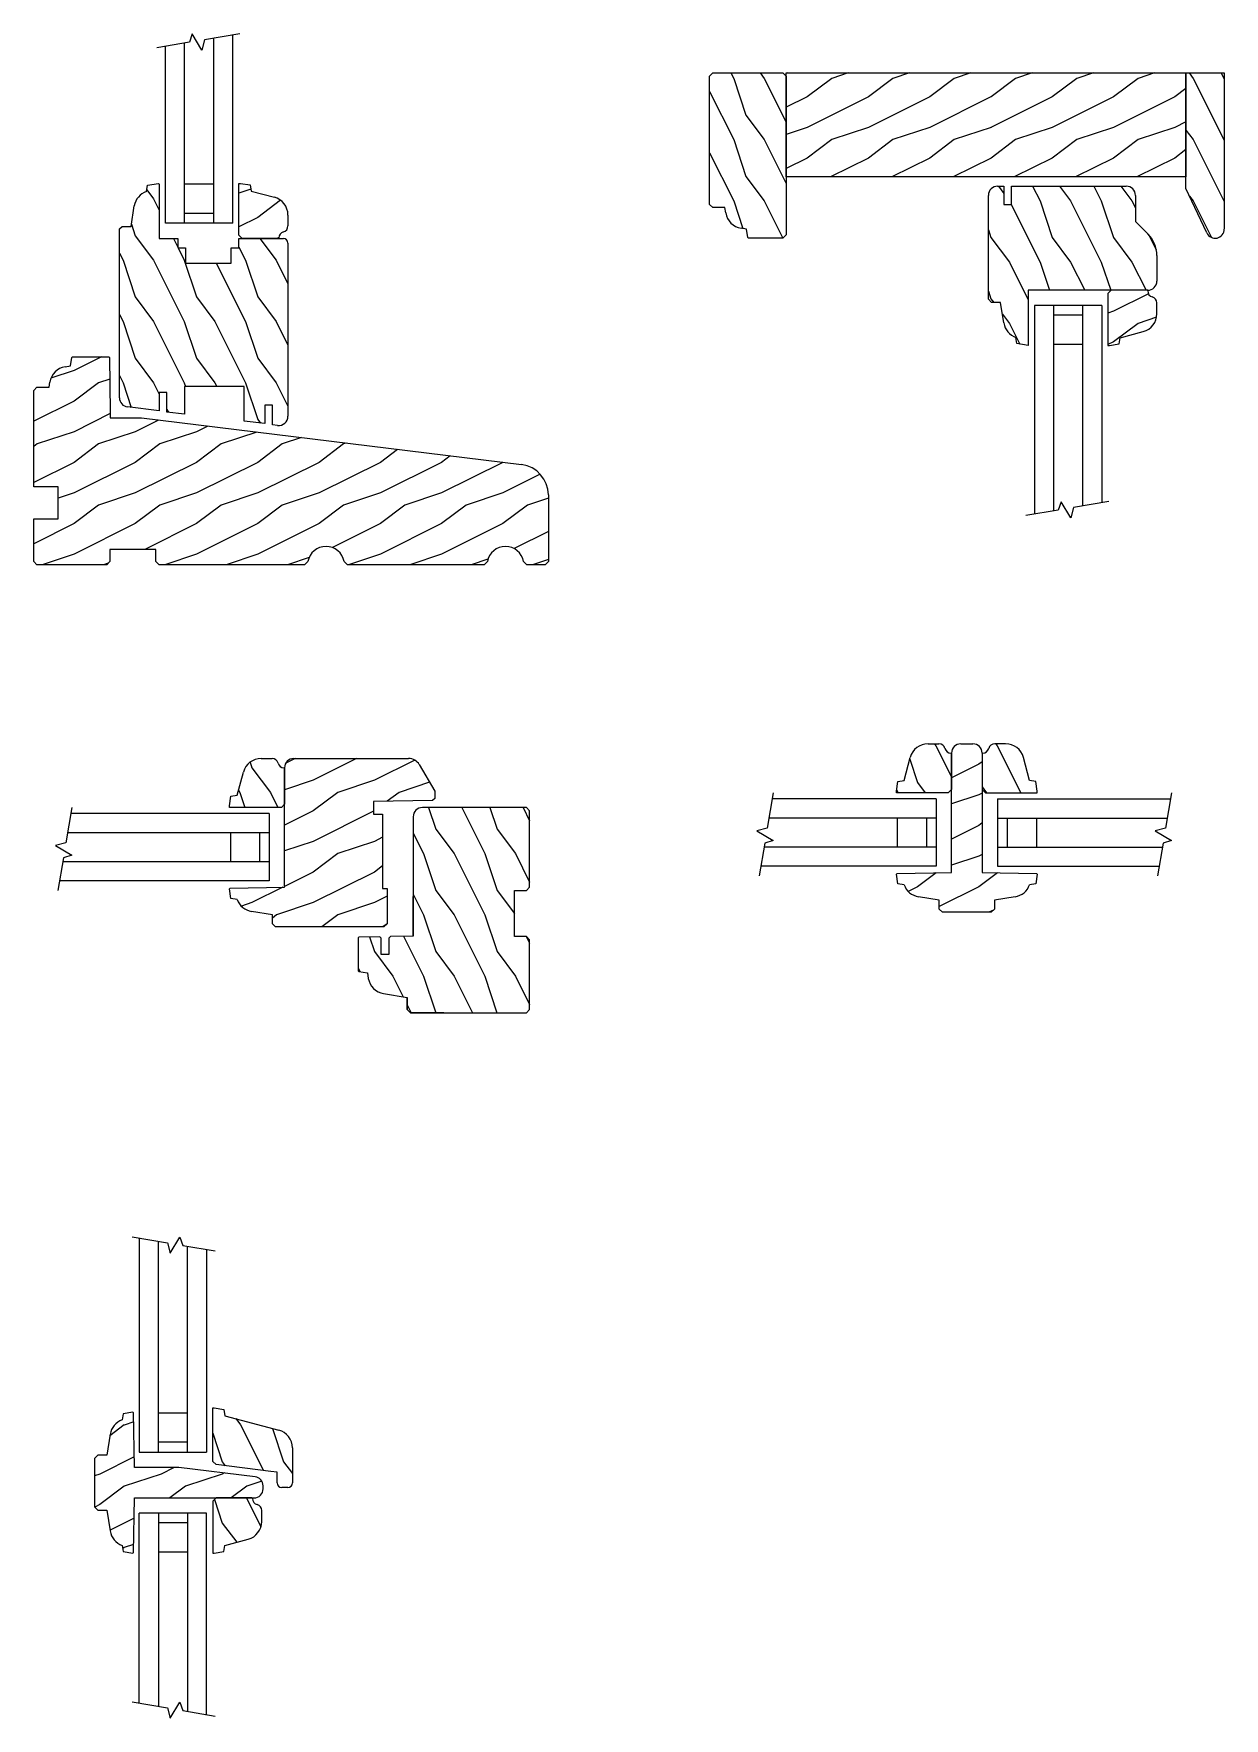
# Model space of a CAD drawing. Extents: x 316 to 1603, y -670 to 392.
# Drawn here: x 1013 to 1402, y -666 to -116 of the extents above; entities that cross this region are included whole.
import ezdxf

# ---------------------------------------------------------------- set-up
doc = ezdxf.new("R2010")
doc.units = 0
doc.header["$MEASUREMENT"] = 0
doc.layers.get('0').update_dxf_attribs({"linetype": 'CONTINUOUS'})
for name, color, linetype in [('FINE', 101, 'CONTINUOUS'), ('HATCH', 101, 'CONTINUOUS'), ('MED', 22, 'CONTINUOUS')]:
    doc.layers.add(name, color=color, linetype=linetype)

# ---------------------------------------------------------------- blocks, each defined once
blk = doc.blocks.new('STRMSRETRAN')
at = {"layer": 'HATCH'}
h = blk.add_hatch(dxfattribs=at)
h.set_pattern_fill('WOOD_1', color=256, scale=20, style=0, pattern_type=2)
h.set_pattern_definition([(216.8699, (-997.0355, 609.396), (59.999998, 40.000002), [10, -90]), (206.5651, (-985.0355, 603.396), (-19.99998, -20.000026), [22.36068, -22.36068]), (198.4349, (-985.0355, 593.396), (-40.00001, -19.999968), [12.64912, -50.59644])])
h.paths.add_polyline_path([(80.65, 1.95), (55.79, 5), (41.29, 5), (40.98, 22.79), (40.77, 23), (37.61, 22.5), (37.29, 20.49, 0.275141), (33.36, 15.78), (32.29, 9), (29.35, 9), (28.29, 7.94), (28.29, -7.94), (29.35, -9), (32.29, -9), (33.36, -15.78, 0.275141), (37.29, -20.49), (37.61, -22.5), (40.77, -23), (40.98, -22.79), (41.29, -5), (80.29, -5, 0.414214), (83.29, -2), (83.29, -1.03, 0.378866)])
h = blk.add_hatch(dxfattribs=at)
h.set_pattern_fill('WOOD_1', color=256, scale=20, angle=90, style=0, pattern_type=2)
h.set_pattern_definition([(306.8699, (-1025.0355, 597.396), (-40.000002, 59.999998), [10, -90]), (296.5651, (-1019.0355, 609.396), (20.000026, -19.999983), [22.36068, -22.36068]), (288.4349, (-1009.0355, 609.396), (19.999968, -40.00001), [12.64912, -50.59644])])
h.paths.add_polyline_path([(82.85, -12.67), (82.85, -9.09, 0.341999), (81.35, -7.15, -0.341999), (79.85, -5.21), (79.64, -5), (67.92, -5), (66.85, -6.06), (66.85, -23), (67.35, -23), (70.51, -22.5), (70.83, -20.49), (78.41, -18.46, 0.339454)])
h.paths.add_polyline_path([(88.41, 17.16), (70.83, 21.87), (70.51, 23.88), (67.35, 24.38), (67.17, 24.38), (66.85, 24.38), (66.85, 6.94), (67.92, 5.88), (85.85, 3.68), (87.85, 3.43), (87.85, -0.09, 0.414214), (89.35, -1.59), (91.35, -1.59, 0.414214), (92.85, -0.09), (92.85, 11.37, 0.339454)])
at = {"layer": 'FINE'}
for p, q in [((49.09, 10), (49.09, 78.82)), ((58.62, 10), (58.62, 77.2)), ((58.62, 22.7), (49.09, 22.7)), ((58.62, 13.18), (49.09, 13.18)), ((49.09, -10), (49.09, -73.04)), ((58.62, -10), (58.62, -74.66)), ((58.62, -13.17), (49.09, -13.17)), ((58.62, -22.7), (49.09, -22.7))]:
    blk.add_line(p, q, dxfattribs=at)
at = {"layer": 'MED'}
for p, q in [((40.55, 80.27), (52.09, 78.31)), ((42.85, 79.87), (42.85, 10)), ((52.09, 78.31), (52.98, 74.91)), ((52.98, 74.91), (56.14, 80.19)), ((56.14, 80.19), (57.05, 77.47)), ((57.05, 77.47), (67.67, 75.67)), ((64.85, 76.14), (64.85, 10)), ((37.61, 22.5), (37.29, 20.49)), ((40.77, 23), (37.61, 22.5)), ((40.98, 22.79), (40.77, 23)), ((41.29, 5), (40.98, 22.79)), ((66.85, 24.38), (67.17, 24.38)), ((66.85, 6.94), (66.85, 24.38)), ((67.17, 24.38), (67.35, 24.38)), ((67.35, 24.38), (70.51, 23.88)), ((70.51, 23.88), (70.83, 21.87)), ((70.83, 21.87), (88.41, 17.16)), ((33.36, 15.78), (32.29, 9)), ((92.85, 11.37), (92.85, -0.09)), ((29.35, 9), (28.29, 7.94)), ((28.29, 7.94), (28.29, -7.94)), ((32.29, 9), (29.35, 9)), ((42.85, 10), (64.85, 10)), ((67.92, 5.88), (66.85, 6.94)), ((85.85, 3.68), (67.92, 5.88)), ((55.79, 5), (41.29, 5)), ((80.65, 1.95), (55.79, 5)), ((87.85, 3.43), (85.85, 3.68)), ((87.85, -0.09), (87.85, 3.43)), ((40.98, -22.79), (41.29, -5)), ((41.29, -5), (80.29, -5)), ((67.92, -5), (66.85, -6.06)), ((79.64, -5), (67.92, -5)), ((79.85, -5.21), (79.64, -5)), ((83.29, -2), (83.29, -1.03)), ((91.35, -1.59), (89.35, -1.59)), ((28.29, -7.94), (29.35, -9)), ((29.35, -9), (32.29, -9)), ((32.29, -9), (33.36, -15.78)), ((64.85, -10), (42.85, -10)), ((42.85, -71.98), (42.85, -10)), ((64.85, -75.71), (64.85, -10)), ((66.85, -6.06), (66.85, -23)), ((82.85, -12.67), (82.85, -9.09)), ((37.29, -20.49), (37.61, -22.5)), ((70.51, -22.5), (70.83, -20.49)), ((70.83, -20.49), (78.41, -18.46)), ((37.61, -22.5), (40.77, -23)), ((40.77, -23), (40.98, -22.79)), ((66.85, -23), (67.35, -23)), ((67.35, -23), (70.51, -22.5)), ((40.55, -71.59), (52.09, -73.55)), ((52.09, -73.55), (52.98, -76.95)), ((52.98, -76.95), (56.14, -71.67)), ((56.14, -71.67), (57.05, -74.39)), ((57.05, -74.39), (67.67, -76.19))]:
    blk.add_line(p, q, dxfattribs=at)
for centre, radius, start, end in [((39.29, 14.84), 6, 109.4649, 171), ((86.85, 11.37), 6, 0, 75), ((80.29, -1.03), 3, 0, 83), ((81.85, -5.21), 2, 180, 255.5225), ((80.29, -2), 3, 270, 0), ((89.35, -0.09), 1.5, 180, 270), ((91.35, -0.09), 1.5, 270, 0), ((80.85, -9.09), 2, 0, 75.5225), ((39.29, -14.84), 6, 189, 250.5351), ((76.85, -12.67), 6, 285, 0)]:
    blk.add_arc(centre, radius, start, end, dxfattribs=at)
blk = doc.blocks.new('STRMSREMULL1')
at = {"layer": 'HATCH'}
h = blk.add_hatch(dxfattribs=at)
h.set_pattern_fill('WOOD_1', color=256, scale=20, angle=90, style=0, pattern_type=2)
h.set_pattern_definition([(306.8699, (-1338.052, 439.1585), (-40.000002, 59.999998), [10, -90]), (296.5651, (-1332.052, 451.1585), (20.000026, -19.999983), [22.36068, -22.36068]), (288.4349, (-1322.052, 451.1585), (19.999968, -40.00001), [12.64912, -50.59644])])
h.paths.add_polyline_path([(-5, 79.79), (-5.21, 80, -0.341999), (-7.15, 81.5, 0.341999), (-9.09, 83), (-12.67, 83, 0.339454), (-18.46, 78.55), (-20.49, 70.98), (-22.5, 70.66), (-23, 67.5), (-23, 67), (-6.06, 67), (-5, 68.06)])
h.paths.add_polyline_path([(18.46, 78.55, 0.339454), (12.67, 83), (9.09, 83, 0.341999), (7.15, 81.5, -0.341999), (5.21, 80), (5, 79.79), (5, 68.06), (6.06, 67), (23, 67), (23, 67.5), (22.5, 70.66), (20.49, 70.98)])
h = blk.add_hatch(dxfattribs=at)
h.set_pattern_fill('WOOD_1', color=256, scale=20, style=0, pattern_type=2)
h.set_pattern_definition([(216.8699, (-1310.052, 451.1585), (59.999998, 40.000002), [10, -90]), (206.5651, (-1298.052, 445.1585), (-19.999983, -20.000026), [22.36068, -22.36068]), (198.4349, (-1298.052, 435.1585), (-40.00001, -19.999968), [12.64912, -50.59644])])
h.paths.add_polyline_path([(9, 32), (15.78, 33.07, 0.275141), (20.49, 37), (22.5, 37.32), (23, 40.48), (22.79, 40.69), (5, 41), (5, 80, 0.414214), (2, 83), (-2, 83, 0.414214), (-5, 80), (-5, 41), (-22.79, 40.69), (-23, 40.48), (-22.5, 37.32), (-20.49, 37, 0.275141), (-15.78, 33.07), (-9, 32), (-9, 29.06), (-7.94, 28), (7.94, 28), (9, 29.06)])
at = {"layer": 'FINE'}
for p, q in [((-10, 58.76), (-64.59, 58.76)), ((-22.7, 58.76), (-22.7, 49.24)), ((-13.18, 58.76), (-13.18, 49.24)), ((10, 58.76), (65.44, 58.76)), ((13.18, 58.76), (13.18, 49.24)), ((22.7, 58.76), (22.7, 49.24)), ((-10, 49.24), (-66.2, 49.24)), ((10, 49.24), (63.82, 49.24))]:
    blk.add_line(p, q, dxfattribs=at)
at = {"layer": 'MED'}
for p, q in [((-12.67, 83), (-9.09, 83)), ((-2, 83), (2, 83)), ((12.67, 83), (9.09, 83)), ((-20.49, 70.98), (-18.46, 78.55)), ((-5.21, 80), (-5, 79.79)), ((-5, 41), (-5, 80)), ((-5, 79.79), (-5, 68.06)), ((5, 80), (5, 41)), ((5.21, 80), (5, 79.79)), ((5, 79.79), (5, 68.06)), ((20.49, 70.98), (18.46, 78.55)), ((-63.18, 67.04), (-65.14, 55.5)), ((-23, 67.5), (-22.5, 70.66)), ((-23, 67), (-23, 67.5)), ((-6.06, 67), (-23, 67)), ((-22.5, 70.66), (-20.49, 70.98)), ((-5, 68.06), (-6.06, 67)), ((5, 68.06), (6.06, 67)), ((6.06, 67), (23, 67)), ((22.5, 70.66), (20.49, 70.98)), ((23, 67.5), (22.5, 70.66)), ((23, 67), (23, 67.5)), ((66.84, 67.04), (64.88, 55.5)), ((-10, 65), (-63.53, 65)), ((-10, 65), (-10, 43)), ((10, 65), (66.49, 65)), ((10, 65), (10, 43)), ((-65.14, 55.5), (-68.54, 54.61)), ((64.88, 55.5), (61.49, 54.61)), ((-68.54, 54.61), (-63.26, 51.45)), ((-65.98, 50.54), (-67.78, 39.92)), ((-63.26, 51.45), (-65.98, 50.54)), ((61.49, 54.61), (66.77, 51.45)), ((64.04, 50.54), (62.24, 39.92)), ((66.77, 51.45), (64.04, 50.54)), ((-10, 43), (-67.26, 43)), ((-23, 40.48), (-22.79, 40.69)), ((-22.5, 37.32), (-23, 40.48)), ((-22.79, 40.69), (-5, 41)), ((5, 41), (22.79, 40.69)), ((10, 43), (62.76, 43)), ((23, 40.48), (22.5, 37.32)), ((22.79, 40.69), (23, 40.48)), ((-20.49, 37), (-22.5, 37.32)), ((-9, 32), (-15.78, 33.07)), ((15.78, 33.07), (9, 32)), ((22.5, 37.32), (20.49, 37)), ((-9, 29.06), (-9, 32)), ((-7.94, 28), (-9, 29.06)), ((7.94, 28), (-7.94, 28)), ((9, 29.06), (7.94, 28)), ((9, 32), (9, 29.06))]:
    blk.add_line(p, q, dxfattribs=at)
for centre, radius, start, end in [((-12.67, 77), 6, 90, 165), ((-9.09, 81), 2, 14.4775, 90), ((-2, 80), 3, 90, 180), ((2, 80), 3, 0, 90), ((9.09, 81), 2, 90, 165.5225), ((12.67, 77), 6, 15, 90), ((-5.21, 82), 2, 194.4775, 270), ((5.21, 82), 2, 270, 345.5225), ((-14.84, 39), 6, 199.4649, 261), ((14.84, 39), 6, 279, 340.5351)]:
    blk.add_arc(centre, radius, start, end, dxfattribs=at)
blk = doc.blocks.new('STRMSREJAMB2')
at = {"layer": 'HATCH'}
h = blk.add_hatch(dxfattribs=at)
h.set_pattern_fill('WOOD_1', color=256, scale=20, angle=90, style=0, pattern_type=2)
h.set_pattern_definition([(306.8699, (-1195.3356, 443.9536), (-40.000002, 59.999998), [10, -90]), (296.5651, (-1189.336, 455.954), (20.000026, -19.999983), [22.36068, -22.36068]), (288.4349, (-1179.3356, 455.9536), (19.999968, -40.00001), [12.64912, -50.59644])])
h.paths.add_polyline_path([(-80, 79.79), (-80.21, 80, -0.341999), (-82.15, 81.5, 0.341999), (-84.09, 83), (-87.67, 83, 0.339454), (-93.46, 78.55), (-95.49, 70.98), (-97.5, 70.66), (-98, 67.5), (-98, 67), (-81.06, 67), (-80, 68.06)])
h.paths.add_polyline_path([(-5, 39.9), (-1.06, 39.9), (0, 40.96), (0, 65.94), (-1.06, 67), (-35, 67, 0.414214), (-38, 64), (-38, 25), (-45.45, 24.87), (-45.95, 24.36), (-45.95, 19.05), (-48.45, 19.05), (-48.45, 24.31), (-48.95, 24.8), (-55.74, 24.69), (-55.95, 24.48), (-55.95, 13.65), (-55.74, 13.44), (-52.95, 13), (-52.67, 11.21, 0.32492), (-47.68, 6.22), (-39.95, 5), (-39.95, 1.06), (-38.89, 0), (-28.06, 0), (-1.06, 0), (0, 1.06), (0, 23.84), (-1.06, 24.9), (-5, 24.9)])
h = blk.add_hatch(dxfattribs=at)
h.set_pattern_fill('WOOD_1', color=256, scale=20, style=0, pattern_type=2)
h.set_pattern_definition([(216.8699, (-1167.3356, 455.9536), (59.999998, 40.000002), [10, -90]), (206.5651, (-1155.336, 449.954), (-19.99998, -20.000026), [22.36068, -22.36068]), (198.4349, (-1155.3356, 439.9536), (-40.00001, -19.999968), [12.64912, -50.59644])])
h.paths.add_polyline_path([(-48, 64.8), (-51, 64.8), (-51, 68.95), (-31.71, 69.28), (-31, 69.99), (-31, 72.28), (-36.03, 81, 0.267949), (-39.5, 83), (-77, 83, 0.435901), (-79.99, 79.78), (-80, 79.79), (-80, 68.06), (-80, 41), (-97.79, 40.69), (-98, 40.48), (-97.5, 37.32), (-95.49, 37, 0.275141), (-90.78, 33.07), (-84, 32), (-84, 29.06), (-82.94, 28), (-47.56, 28), (-46.5, 29.06), (-46.5, 40.5), (-48, 40.5)])
at = {"layer": 'FINE'}
for p, q in [((-85, 58.76), (-150.83, 58.76)), ((-97.7, 58.76), (-97.7, 49.24)), ((-88.17, 58.76), (-88.17, 49.24)), ((-85, 49.24), (-152.45, 49.24))]:
    blk.add_line(p, q, dxfattribs=at)
at = {"layer": 'MED'}
for p, q in [((-87.67, 83), (-84.09, 83)), ((-77, 83), (-39.5, 83)), ((-95.49, 70.98), (-93.46, 78.55)), ((-80.21, 80), (-80, 79.79)), ((-80, 41), (-80, 80)), ((-80, 79.79), (-80, 68.06)), ((-36.03, 81), (-31, 72.28)), ((-31, 72.28), (-31, 69.99)), ((-149.43, 67.04), (-151.38, 55.5)), ((-98, 67.5), (-97.5, 70.66)), ((-98, 67), (-98, 67.5)), ((-81.06, 67), (-98, 67)), ((-97.5, 70.66), (-95.49, 70.98)), ((-80, 68.06), (-81.06, 67)), ((-31.71, 69.28), (-51, 68.95)), ((-51, 68.95), (-51, 64.8)), ((-1.06, 67), (-35, 67)), ((-31, 69.99), (-31.71, 69.28)), ((0, 65.94), (-1.06, 67)), ((-85, 65), (-149.77, 65)), ((-85, 65), (-85, 43)), ((-51, 64.8), (-48, 64.8)), ((-48, 64.8), (-48, 40.5)), ((-38, 64), (-38, 25)), ((0, 40.96), (0, 65.94)), ((-151.38, 55.5), (-154.78, 54.61)), ((-154.78, 54.61), (-149.5, 51.45)), ((-152.22, 50.54), (-154.03, 39.92)), ((-149.5, 51.45), (-152.22, 50.54)), ((-85, 43), (-153.5, 43)), ((-98, 40.48), (-97.79, 40.69)), ((-97.5, 37.32), (-98, 40.48)), ((-97.79, 40.69), (-80, 41)), ((-48, 40.5), (-46.5, 40.5)), ((-46.5, 40.5), (-46.5, 29.06)), ((-5, 24.9), (-5, 39.9)), ((-5, 39.9), (-1.06, 39.9)), ((-1.06, 39.9), (0, 40.96)), ((-95.49, 37), (-97.5, 37.32)), ((-84, 32), (-90.78, 33.07)), ((-38, 25), (-38, 37.99)), ((-84, 29.06), (-84, 32)), ((-82.94, 28), (-84, 29.06)), ((-47.56, 28), (-82.94, 28)), ((-46.5, 29.06), (-47.56, 28)), ((-55.74, 24.69), (-55.95, 24.48)), ((-55.95, 24.48), (-55.95, 13.65)), ((-48.95, 24.8), (-55.74, 24.69)), ((-48.45, 24.31), (-48.95, 24.8)), ((-48.45, 19.05), (-48.45, 24.31)), ((-45.45, 24.87), (-45.95, 24.36)), ((-45.95, 24.36), (-45.95, 19.05)), ((-38, 25), (-45.45, 24.87)), ((-1.06, 24.9), (-5, 24.9)), ((0, 23.84), (-1.06, 24.9)), ((0, 1.06), (0, 23.84)), ((-45.95, 19.05), (-48.45, 19.05)), ((-55.95, 13.65), (-55.74, 13.44)), ((-55.74, 13.44), (-52.95, 13)), ((-52.95, 13), (-52.67, 11.21)), ((-47.68, 6.22), (-39.95, 5)), ((-39.95, 1.06), (-39.95, 5)), ((-39.95, 5), (-39.95, 1.06)), ((-38.89, 0), (-39.95, 1.06)), ((-39.95, 1.06), (-38.89, 0)), ((-28.06, 0), (-38.89, 0)), ((-38.89, 0), (-1.06, 0)), ((-1.06, 0), (0, 1.06))]:
    blk.add_line(p, q, dxfattribs=at)
for centre, radius, start, end in [((-87.67, 77), 6, 90, 165), ((-84.09, 81), 2, 14.4775, 90), ((-77, 80), 3, 90, 180), ((-39.5, 79), 4, 30, 90), ((-80.21, 82), 2, 194.4775, 270), ((-35, 64), 3, 90, 180), ((-89.84, 39), 6, 199.4649, 261), ((-46.74, 12.15), 6, 189, 261)]:
    blk.add_arc(centre, radius, start, end, dxfattribs=at)
blk = doc.blocks.new('SSHEAD')
at = {"layer": 'HATCH'}
h = blk.add_hatch(dxfattribs=at)
h.set_pattern_fill('WOOD_1', color=256, scale=20, angle=90, style=0, pattern_type=2)
h.set_pattern_definition([(306.8699, (-1254.0948, 137.083), (-40.000002, 59.999998), [10, -90]), (296.5651, (-1248.095, 149.083), (20.000026, -19.999983), [22.36068, -22.36068]), (288.4349, (-1238.095, 149.083), (19.999968, -40.00001), [12.64912, -50.59644])])
h.paths.add_polyline_path([(25, -1.07), (23.93, 0), (1.07, 0), (0, -1.07), (0, -42.94), (1.06, -44), (5, -44), (5.27, -45.73, 0.32492), (10.26, -50.72), (12.05, -51), (12.49, -53.79), (12.7, -54), (23.93, -54), (25, -52.93)])
h.paths.add_polyline_path([(168, 0), (155.5, 0), (155.5, -37.72), (162.28, -52.26, 0.802585), (168, -51)])
h.paths.add_polyline_path([(143.07, -52.57), (139, -48.5), (139, -40, 0.414214), (136, -37), (98.5, -37), (98.5, -43), (96, -43), (96, -37), (94, -37, 0.414214), (91, -40), (91, -73.94), (92.06, -75), (95, -75), (96.06, -81.67, 0.276124), (100, -86.39), (100.32, -88.42), (104, -89), (104, -71), (143, -71, 0.414214), (146, -68), (146, -59.64, 0.198912)])
h = blk.add_hatch(dxfattribs=at)
h.set_pattern_fill('WOOD_1', color=256, scale=20, style=0, pattern_type=2)
h.set_pattern_definition([(216.8699, (-1226.0948, 149.083), (59.999998, 40.000002), [10, -90]), (206.5651, (-1214.095, 143.083), (-19.999983, -20.000026), [22.36068, -22.36068]), (198.4349, (-1214.095, 133.083), (-40.00001, -19.999968), [12.64912, -50.59644])])
h.paths.add_polyline_path([(155.5, 0), (25, 0), (25, -34), (155.5, -34)])
h.paths.add_polyline_path([(146, -78.67), (146, -75.08, 0.341999), (144.5, -73.15, -0.341999), (143, -71.21), (142.79, -71), (131.06, -71), (130, -72.06), (130, -89), (130.5, -89), (133.66, -88.5), (133.98, -86.49), (141.55, -84.46, 0.339454)])
at = {"layer": 'FINE'}
for p, q in [((112.24, -76), (112.24, -143.03)), ((121.76, -76), (121.76, -141.42)), ((121.76, -79.17), (112.24, -79.17)), ((121.76, -88.7), (112.24, -88.7))]:
    blk.add_line(p, q, dxfattribs=at)
at = {"layer": 'MED'}
for p, q in [((0, -1.07), (1.07, 0)), ((1.07, 0), (23.93, 0)), ((0, -42.94), (0, -1.07)), ((23.93, 0), (25, -1.07)), ((25, 0), (155.5, 0)), ((25, -34), (25, 0)), ((25, -1.07), (25, -52.93)), ((155.5, 0), (155.5, -34)), ((155.5, -37.72), (155.5, 0)), ((155.5, 0), (168, 0)), ((168, 0), (168, -50.9)), ((155.5, -34), (25, -34)), ((94, -37), (96, -37)), ((96, -37), (96, -43)), ((98.5, -43), (98.5, -37)), ((98.5, -37), (136, -37)), ((162.28, -52.26), (155.5, -37.72)), ((1.06, -44), (0, -42.94)), ((5, -44), (1.06, -44)), ((5.27, -45.73), (5, -44)), ((91, -73.94), (91, -40)), ((96, -43), (98.5, -43)), ((139, -40), (139, -48.5)), ((139, -48.5), (143.07, -52.57)), ((12.05, -51), (10.26, -50.72)), ((12.49, -53.79), (12.05, -51)), ((12.7, -54), (12.49, -53.79)), ((23.93, -54), (12.7, -54)), ((25, -52.93), (23.93, -54)), ((146, -59.64), (146, -68)), ((143, -71), (104, -71)), ((104, -71), (104, -89)), ((131.06, -71), (130, -72.06)), ((142.79, -71), (131.06, -71)), ((143, -71.21), (142.79, -71)), ((92.06, -75), (91, -73.94)), ((95, -75), (92.06, -75)), ((96.06, -81.67), (95, -75)), ((128, -76), (106, -76)), ((106, -76), (106, -144.09)), ((128, -76), (128, -140.36)), ((130, -72.06), (130, -89)), ((146, -78.67), (146, -75.08)), ((100.32, -88.42), (100, -86.39)), ((133.66, -88.5), (133.98, -86.49)), ((133.98, -86.49), (141.55, -84.46)), ((104, -89), (100.32, -88.42)), ((130, -89), (130.5, -89)), ((130.5, -89), (133.66, -88.5)), ((113.81, -142.77), (103.18, -144.57)), ((114.71, -140.04), (113.81, -142.77)), ((117.88, -145.32), (114.71, -140.04)), ((118.77, -141.93), (117.88, -145.32)), ((130.31, -139.97), (118.77, -141.93))]:
    blk.add_line(p, q, dxfattribs=at)
for centre, radius, start, end in [((94, -40), 3, 90, 180), ((136, -40), 3, 0, 90), ((11.2, -44.79), 6, 189, 261), ((136, -59.64), 10, 0, 45), ((165, -51), 3, 205, 0), ((143, -68), 3, 270, 0), ((145, -71.21), 2, 180, 255.5225), ((144, -75.08), 2, 0, 75.5225), ((101.98, -80.73), 6, 189, 250.7445), ((140, -78.67), 6, 285, 0)]:
    blk.add_arc(centre, radius, start, end, dxfattribs=at)
blk = doc.blocks.new('SSCILL')
at = {"layer": 'HATCH'}
h = blk.add_hatch(dxfattribs=at)
h.set_pattern_fill('WOOD_1', color=256, scale=20, style=0, pattern_type=2)
h.set_pattern_definition([(216.8699, (-1005.4376, 309.708), (59.999998, 40.000002), [10, -90]), (206.5651, (-993.438, 303.708), (-19.99998, -20.000026), [22.36068, -22.36068]), (198.4349, (-993.4376, 293.708), (-40.00001, -19.999968), [12.64912, -50.59644])])
h.paths.add_polyline_path([(159.22, 32.72), (35.2, 47.95), (25, 47.95), (25, 50), (24.69, 67.74), (24.48, 67.95), (12.7, 67.95), (12.49, 67.74), (12.05, 64.95), (10.26, 64.67, 0.32492), (5.27, 59.68), (5, 57.95), (1.06, 57.95), (0, 56.89), (0, 25.5), (8, 25.5), (8, 15), (0, 15), (0, 1.06), (1.06, 0), (23.84, 0), (24.9, 1.06), (24.9, 5), (39.9, 5), (39.9, 1.06), (40.96, 0), (88.45, 0), (89.51, 1.06, -0.836396), (101.32, 1.06), (102.39, 0), (147.03, 0), (148.09, 1.06, -0.836396), (159.91, 1.06), (160.97, 0), (166.94, 0), (168, 1.06), (168, 22.8, 0.378866)])
h.paths.add_polyline_path([(83, 114.21, 0.339454), (78.55, 120.01), (70.98, 122.04), (70.66, 124.04), (67.5, 124.54), (67, 124.54), (67, 107.61), (68.06, 106.54), (79.79, 106.54), (80, 106.76, -0.341999), (81.5, 108.69, 0.341999), (83, 110.63)])
h = blk.add_hatch(dxfattribs=at)
h.set_pattern_fill('WOOD_1', color=256, scale=20, angle=90, style=0, pattern_type=2)
h.set_pattern_definition([(306.8699, (-1033.4376, 297.708), (-40.000002, 59.999998), [10, -90]), (296.5651, (-1027.438, 309.708), (20.000026, -19.99998), [22.36068, -22.36068]), (288.4349, (-1017.4376, 309.708), (19.999968, -40.00001), [12.64912, -50.59644])])
h.paths.add_polyline_path([(83, 105.04, 0.414214), (81.5, 106.54), (67, 106.54), (67, 103.54), (64.5, 103.54), (64.5, 98.54), (49.5, 98.54), (49.5, 103.54), (47, 103.54), (47, 106.54), (41, 106.54), (41, 124.3), (40.79, 124.51), (37.11, 123.93), (36.79, 121.9, 0.276124), (32.84, 117.18), (31.79, 110.51), (28.85, 110.51), (28, 109.66), (28, 54.51, 0.378866), (30.63, 51.53), (41, 50.26), (41, 56.26), (43.5, 56.26), (43.5, 49.89), (49.25, 49.19), (49.25, 58.2), (68.75, 58.2), (68.75, 46.92), (75.5, 46.09), (75.5, 52.09), (78, 52.09), (78, 45.72), (79.63, 45.52, 0.450467), (83, 48.5)])
at = {"layer": 'FINE'}
for p, q in [((58.76, 111.54), (58.76, 171.96)), ((49.24, 111.54), (49.24, 170.35)), ((58.76, 124.24), (49.24, 124.24)), ((58.76, 114.72), (49.24, 114.72))]:
    blk.add_line(p, q, dxfattribs=at)
at = {"layer": 'MED'}
for p, q in [((50.81, 170.62), (40.18, 168.81)), ((51.71, 173.34), (50.81, 170.62)), ((54.88, 168.06), (51.71, 173.34)), ((55.77, 171.46), (54.88, 168.06)), ((67.31, 173.41), (55.77, 171.46)), ((65, 111.54), (65, 173.02)), ((43, 111.54), (43, 169.29)), ((36.79, 121.9), (37.11, 123.93)), ((37.11, 123.93), (40.79, 124.51)), ((40.79, 124.51), (41, 124.3)), ((41, 124.3), (41, 106.54)), ((67, 124.54), (67.5, 124.54)), ((67, 107.61), (67, 124.54)), ((67.5, 124.54), (70.66, 124.04)), ((70.66, 124.04), (70.98, 122.04)), ((70.98, 122.04), (78.55, 120.01)), ((31.79, 110.51), (32.84, 117.18)), ((28, 109.66), (28.85, 110.51)), ((28.85, 110.51), (31.79, 110.51)), ((65, 111.54), (43, 111.54)), ((83, 114.21), (83, 110.63)), ((28, 54.51), (28, 109.66)), ((41, 106.54), (47, 106.54)), ((47, 106.54), (47, 103.54)), ((68.06, 106.54), (67, 107.61)), ((67, 103.54), (67, 106.54)), ((67, 106.54), (81.5, 106.54)), ((79.79, 106.54), (68.06, 106.54)), ((80, 106.76), (79.79, 106.54)), ((83, 105.04), (83, 48.5)), ((47, 103.54), (49.5, 103.54)), ((49.5, 103.54), (49.5, 98.54)), ((64.5, 98.54), (64.5, 103.54)), ((64.5, 103.54), (67, 103.54)), ((49.5, 98.54), (64.5, 98.54)), ((12.05, 64.95), (12.49, 67.74)), ((12.49, 67.74), (12.7, 67.95)), ((12.7, 67.95), (24.48, 67.95)), ((24.48, 67.95), (24.69, 67.74)), ((24.69, 67.74), (25, 50)), ((10.26, 64.67), (12.05, 64.95)), ((0, 56.89), (1.06, 57.95)), ((0, 25.5), (0, 56.89)), ((1.06, 57.95), (5, 57.95)), ((5, 57.95), (5.27, 59.68)), ((43.5, 56.26), (41, 56.26)), ((41, 56.26), (41, 50.26)), ((43.5, 49.89), (43.5, 56.26)), ((68.75, 58.2), (49.25, 58.2)), ((49.25, 58.2), (49.25, 49.19)), ((68.75, 46.92), (68.75, 58.2)), ((25, 50), (25, 47.95)), ((41, 50.26), (30.63, 51.53)), ((49.25, 49.19), (43.5, 49.89)), ((78, 52.09), (75.5, 52.09)), ((75.5, 52.09), (75.5, 46.09)), ((78, 45.72), (78, 52.09)), ((25, 47.95), (35.2, 47.95)), ((35.2, 47.95), (159.22, 32.72)), ((75.5, 46.09), (68.75, 46.92)), ((79.63, 45.52), (78, 45.72)), ((8, 25.5), (0, 25.5)), ((8, 15), (8, 25.5)), ((168, 22.8), (168, 1.06)), ((0, 1.06), (0, 15)), ((0, 15), (8, 15)), ((1.06, 0), (0, 1.06)), ((23.84, 0), (1.06, 0)), ((24.9, 1.06), (23.84, 0)), ((39.9, 5), (24.9, 5)), ((24.9, 5), (24.9, 1.06)), ((39.9, 1.06), (39.9, 5)), ((40.96, 0), (39.9, 1.06)), ((88.45, 0), (40.96, 0)), ((89.51, 1.06), (88.45, 0)), ((102.39, 0), (101.32, 1.06)), ((147.03, 0), (102.39, 0)), ((148.09, 1.06), (147.03, 0)), ((160.97, 0), (159.91, 1.06)), ((166.94, 0), (160.97, 0)), ((168, 1.06), (166.94, 0))]:
    blk.add_line(p, q, dxfattribs=at)
for centre, radius, start, end in [((38.77, 116.24), 6, 109.2555, 171), ((77, 114.21), 6, 0, 75), ((81, 110.63), 2, 284.4775, 0), ((82, 106.76), 2, 104.4775, 180), ((81.5, 105.04), 1.5, 360, 90), ((11.2, 58.74), 6, 99, 171), ((31, 54.51), 3, 180, 263), ((80, 48.5), 3, 263, 360), ((158, 22.8), 10, 0, 83), ((95.42, 0), 6, 10.1821, 169.8179), ((154, 0), 6, 10.1821, 169.8179)]:
    blk.add_arc(centre, radius, start, end, dxfattribs=at)

msp = doc.modelspace()

# ---------------------------------------------------------------- block references
for name, p in [('SSCILL', (1013.44, -289.71)), ('SSHEAD', (1234.09, -129.08)), ('STRMSREMULL1', (1318.05, -431.16)), ('STRMSREJAMB2', (1175.34, -435.95)), ('STRMSRETRAN', (1005.04, -589.4))]:
    msp.add_blockref(name, p)

doc.saveas('drawing.dxf')
